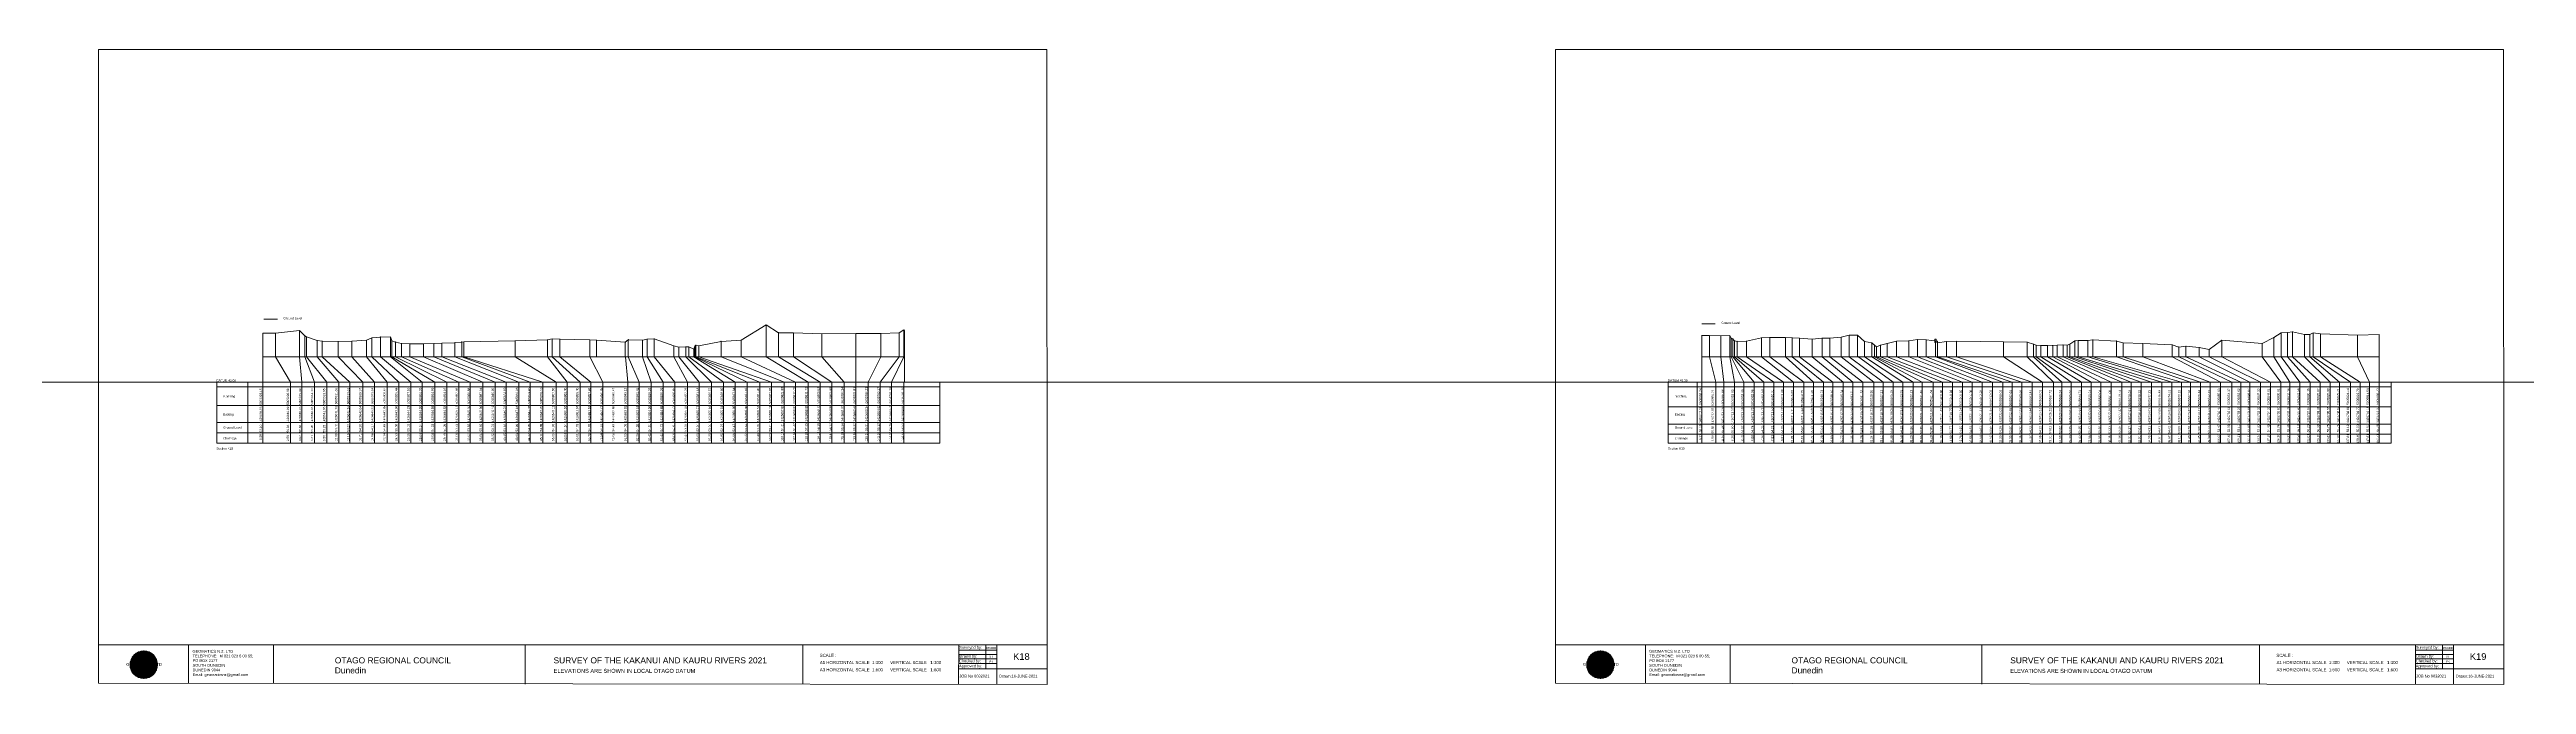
# Model space of a CAD drawing. Header units: millimetres. Extents: x -13804604 to 13046302109, y -19137686871 to 1424964600.
# Drawn here: x -1051725 to -492812, y 76790 to 220071 of the extents above; entities that cross this region are included whole.
import ezdxf

# ---------------------------------------------------------------- set-up
doc = ezdxf.new("R2010")
doc.units = ezdxf.units.MM
doc.header["$PDMODE"] = 35
doc.header["$PDSIZE"] = 20
doc.layers.get('0').update_dxf_attribs({"lineweight": 0})
doc.layers.add('Datum revision K8-21', color=7, linetype='Continuous', lineweight=0)
doc.layers.add('geo', color=7, linetype='Continuous', lineweight=0)
doc.styles.get("Standard").update_dxf_attribs({"font": 'arial.ttf'})

# ---------------------------------------------------------------- blocks, each defined once
blk = doc.blocks.new('Geomatics_Circle_SPT')
at = {"layer": 'geo', "color": 2, "linetype": 'Continuous', "lineweight": 0}
for p, q in [((0, 25.2), (-25.2, 0)), ((-24.7, 4.9), (-4.9, 24.7)), ((-24.7, -4.9), (4.9, 24.7)), ((4.9, -24.7), (-24.7, 4.9)), ((-24.7, 0), (0, -24.7)), ((-9.7, 23.3), (-23.3, 9.6)), ((9.7, 23.3), (-23.3, -9.7)), ((-23.3, 9.7), (9.7, -23.3)), ((-21, 14), (-14, 21)), ((-21, -14), (14, 21)), ((14, -21), (-21, 14)), ((0, 0), (-17.8, 17.8)), ((0, 0), (-17.8, -17.8)), ((-14, 21), (21, -14)), ((21, 14), (-14, -21)), ((23.3, -9.7), (-9.7, 23.3)), ((-9.7, -23.3), (23.3, 9.7)), ((-4.9, 24.7), (24.7, -4.9)), ((24.7, 4.9), (-4.9, -24.7)), ((25.2, 0), (0, 25.2)), ((0, 0), (17.8, 17.8)), ((0, 0), (17.8, -17.8)), ((0, -24.8), (25.2, 0)), ((4.9, 24.7), (24.7, 4.9)), ((23.3, 9.7), (9.7, 23.3)), ((14, 21), (21, 14)), ((17.8, 18.1), (17.8, 18.1)), ((-4.9, -24.7), (-24.7, -4.9)), ((-23.3, -9.7), (-9.7, -23.3)), ((-14, -21), (-21, -14)), ((-17.8, -17.8), (-17.8, -17.8)), ((24.7, -4.9), (4.9, -24.7)), ((4.9, -24.7), (4.9, -24.7)), ((9.7, -23.3), (23.3, -9.7)), ((21, -14), (14, -21)), ((18.1, -17.8), (18.1, -17.8))]:
    blk.add_line(p, q, dxfattribs=at)
at = {"layer": 'geo', "color": 1, "linetype": 'Continuous', "lineweight": 0}
for p, q in [((-25.2, 0), (9.7, 23.3)), ((-25.2, 0), (-9.6, 23.3)), ((-25.2, 0), (23.3, 9.7)), ((-25.2, 0), (-23.3, 9.7)), ((-23.3, -9.7), (-25.2, 0)), ((-9.6, -23.3), (-25.2, 0)), ((9.7, -23.3), (-25.2, 0)), ((-4.9, 24.8), (-24.7, -4.9)), ((4.9, 24.7), (-24.7, 4.9)), ((14, 21), (-24.7, -4.9)), ((-14, 21), (-24.7, 4.9)), ((21, 14), (-24.7, 4.9)), ((-21, 14), (-24.7, -4.9)), ((0, 0), (-24.7, 4.9)), ((-24.7, 4.9), (-21, -14)), ((-24.7, 4.9), (-4.9, -24.7)), ((-24.7, 4.9), (14, -21)), ((-24.7, 4.9), (-24.7, 4.9)), ((0, 0), (-24.7, -4.9)), ((-23.3, 9.7), (0, 25.2)), ((-23.3, -9.6), (0, 25.2)), ((-23.3, -9.6), (17.8, 17.8)), ((-23.3, 9.7), (-17.8, 17.9)), ((-23.3, -9.6), (-17.8, 17.9)), ((-23.3, 9.7), (17.8, 17.8)), ((-17.8, -17.8), (-23.3, 9.7)), ((0, -25.2), (-23.3, 9.7)), ((-23.3, 9.7), (17.8, -17.8)), ((-23.3, 9.7), (25.2, 0)), ((-23.3, 9.4), (-23.3, 9.4)), ((-23.3, -9.7), (25.2, 0)), ((4.9, 24.8), (-21, -14)), ((-4.9, 24.7), (-21, 14)), ((14, 21), (-21, 14)), ((-14, 21), (-21, -14)), ((0, 0), (-21, 14)), ((-21, 14), (-14, -21)), ((-21, 14), (4.9, -24.7)), ((-21, 14), (-21, 14)), ((24.7, 4.9), (-21, 14)), ((0, 0), (-21, -14)), ((-17.9, 17.6), (-17.9, 17.6)), ((-17.8, 17.8), (9.7, 23.3)), ((-17.8, 17.8), (-9.6, 23.3)), ((-17.8, -17.8), (9.7, 23.3)), ((-17.8, -17.8), (-9.7, 23.3)), ((-9.7, -23.3), (-17.8, 17.8)), ((-17.8, 17.8), (9.7, -23.3)), ((-17.8, 17.8), (23.3, -9.6)), ((-17.8, 17.8), (23.3, 9.7)), ((-17.8, -17.8), (23.3, 9.7)), ((4.9, 24.7), (-14, 21)), ((-4.9, 24.7), (-14, -20.9)), ((0, 0), (-14, 21)), ((-14, 21), (-4.9, -24.7)), ((-14, 21), (-14, 21)), ((24.7, -4.9), (-14, 21)), ((21, 14), (-14, 21)), ((-14, -21), (24.7, 4.9)), ((0, 0), (-14, -21)), ((-9.8, 23.1), (-9.8, 23.1)), ((-9.7, 23.3), (0, 25.2)), ((-9.7, 23.3), (0, -25.2)), ((-9.7, -23.3), (0, 25.2)), ((-9.6, 23.3), (17.8, -17.8)), ((-9.6, 23.3), (25.2, 0)), ((-9.6, 23.3), (17.8, 17.8)), ((-9.6, -23.3), (17.8, 17.9)), ((25.2, 0), (-9.6, -23.3)), ((0, 0), (-4.9, 24.7)), ((-4.9, 24.7), (-4.9, 24.7)), ((21, -14), (-4.9, 24.7)), ((24.8, 4.9), (-4.9, 24.7)), ((14, 21), (-4.9, 24.7)), ((-4.9, -24.7), (21, 14)), ((0, 0), (-4.9, -24.7)), ((-0.2, 25.1), (-0.2, 25.1)), ((0, 25.2), (9.7, -23.3)), ((0, 25.2), (23.3, -9.7)), ((0, 25.2), (23.3, 9.7)), ((0, 25.2), (9.7, 23.3)), ((0, 0), (4.9, 24.7)), ((0, -25.2), (9.7, 23.3)), ((0, 0), (14, 21)), ((0, 0), (21, 14)), ((23.3, 9.7), (0, -25.2)), ((0, 0), (24.8, 4.9)), ((0, 0), (4.9, -24.7)), ((0, 0), (14, -21)), ((0, 0), (21, -14)), ((0, 0), (24.8, -4.9)), ((21, 14), (4.9, 24.8)), ((14, -21), (4.9, 24.7)), ((24.7, -4.9), (4.9, 24.7)), ((4.9, 24.7), (4.9, 24.7)), ((4.9, -24.7), (14, 21)), ((4.9, -24.7), (24.7, 4.9)), ((9.4, 23.3), (9.4, 23.3)), ((9.7, 23.3), (17.8, -17.8)), ((9.7, 23.3), (25.2, 0)), ((9.7, 23.3), (17.8, 17.9)), ((17.8, 17.8), (9.7, -23.3)), ((25.2, 0), (9.7, -23.3)), ((21, -14), (14, 21)), ((24.7, 4.9), (14, 21)), ((14, 21), (14, 21)), ((14, -21), (21, 14)), ((17.6, 17.9), (17.6, 17.9)), ((17.8, 17.8), (23.3, -9.7)), ((17.8, 17.8), (23.3, 9.7)), ((23.3, 9.7), (17.8, -17.8)), ((24.7, -4.9), (21, 14)), ((21, 14), (21, 14)), ((21, -14), (24.7, 4.9)), ((23.1, 9.8), (23.1, 9.8)), ((23.3, 9.7), (25.2, 0)), ((25.2, 0), (23.3, -9.6)), ((24.7, 4.9), (24.7, 4.9)), ((25.1, 0.2), (25.1, 0.2)), ((-25.2, 0), (23.3, -9.7)), ((-25.1, -0.2), (-25.1, -0.2)), ((-24.7, -4.9), (-24.7, -4.9)), ((-24.7, -4.9), (-14, -21)), ((-24.7, -4.9), (4.9, -24.7)), ((-24.7, -4.9), (21, -14)), ((-17.8, -17.8), (-23.3, -9.7)), ((0, -25.2), (-23.3, -9.6)), ((17.8, -17.8), (-23.3, -9.6)), ((-23.1, -9.8), (-23.1, -9.8)), ((-21, -14), (24.7, -4.9)), ((-21, -14), (-21, -14)), ((-21, -14), (-4.9, -24.7)), ((-21, -14), (14, -21)), ((23.3, -9.7), (-17.8, -17.8)), ((-9.6, -23.3), (-17.8, -17.8)), ((9.7, -23.3), (-17.8, -17.8)), ((-17.6, -17.9), (-17.6, -17.9)), ((-14, -21), (21, -14)), ((-14, -21), (-14, -21)), ((-14, -21), (4.9, -24.7)), ((17.8, -17.8), (-9.7, -23.3)), ((0, -25.2), (-9.7, -23.3)), ((-9.4, -23.3), (-9.4, -23.3)), ((-4.9, -24.7), (24.7, -4.9)), ((-4.9, -24.7), (14, -21)), ((-4.9, -24.7), (-4.9, -24.7)), ((23.3, -9.6), (0, -25.2)), ((9.7, -23.3), (0, -25.2)), ((0.2, -25.1), (0.2, -25.1)), ((4.9, -24.7), (21, -14)), ((4.9, -24.7), (4.9, -24.7)), ((17.8, -17.8), (9.7, -23.3)), ((9.8, -23.1), (9.8, -23.1)), ((14, -21), (24.7, -4.9)), ((14, -21), (14, -21)), ((23.3, -9.6), (17.8, -17.8)), ((17.9, -17.6), (17.9, -17.6)), ((21, -14), (21, -14)), ((23.3, -9.4), (23.3, -9.4)), ((24.7, -4.9), (24.7, -4.9))]:
    blk.add_line(p, q, dxfattribs=at)
at = {"layer": 'geo', "color": 114, "linetype": 'Continuous', "lineweight": 0}
for p, q in [((17.9, 17.8), (-25.2, 0)), ((-24.7, 4.9), (14, 21)), ((-24.7, -4.9), (21, 14)), ((-14, -21), (-24.7, 4.9)), ((9.7, 23.3), (-23.3, 9.7)), ((0, 0), (-23.3, 9.7)), ((-23.3, 9.7), (-9.7, -23.3)), ((0, 0), (-23.3, -9.7)), ((-4.9, -24.7), (-21, 14)), ((-20.9, 14), (4.9, 24.7)), ((24.8, 4.9), (-20.9, -14)), ((0, 25.2), (-17.8, 17.8)), ((-17.8, 17.8), (0, -25.2)), ((-14, 21), (-4.9, 24.7)), ((4.9, -24.7), (-14, 21)), ((0, 0), (-9.7, 23.3)), ((0, 0), (-9.7, -23.3)), ((-4.9, 24.7), (14, -21)), ((17.8, -17.8), (0, 25.2)), ((0, 0), (9.7, 23.3)), ((0, 0), (23.3, 9.7)), ((0, 0), (9.7, -23.3)), ((0, 0), (23.3, -9.7)), ((4.9, 24.7), (21, -14)), ((23.3, -9.7), (9.7, 23.3)), ((14, 21), (24.7, -4.9)), ((25.2, 0), (17.8, 17.8)), ((21, 14), (24.7, 4.9)), ((-25.2, 0), (-17.8, -17.8)), ((-21, -14), (-24.7, -4.9)), ((-17.8, -17.8), (25.2, 0)), ((24.8, -4.9), (-14, -21)), ((-9.6, -23.3), (23.3, -9.7)), ((21, -14), (-4.9, -24.8)), ((0, -25.2), (17.9, -17.8)), ((14, -21), (4.9, -24.8))]:
    blk.add_line(p, q, dxfattribs=at)
at = {"layer": 'geo', "color": 250, "linetype": 'Continuous', "lineweight": 0}
for p, q in [((0, 0), (-25.2, 0)), ((24.7, 4.9), (-24.7, 4.9)), ((-24.7, 4.9), (-24.7, -4.9)), ((-23.3, 9.7), (23.3, 9.7)), ((-23.3, 9.7), (-23.3, 9.7)), ((-23.3, -9.7), (-23.3, 9.7)), ((21, 14), (-21, 14)), ((-21, 14), (-21, -14)), ((-17.8, 17.8), (17.8, 17.8)), ((-17.8, -17.8), (-17.8, 17.8)), ((-14, 21), (-14, 21)), ((14, 21), (-14, 21)), ((-14, 20.9), (-14, -21)), ((-9.7, 23.3), (9.7, 23.3)), ((-9.7, -23.3), (-9.7, 23.3)), ((-4.9, 24.7), (4.9, 24.7)), ((-4.9, 24.7), (-4.9, -24.7)), ((0, 0), (0, 25.2)), ((0, 0), (0, -25.2)), ((0, 0), (25.2, 0)), ((4.9, 24.7), (4.9, -24.7)), ((9.7, -23.3), (9.7, 23.3)), ((14, 21), (14, -21)), ((17.8, -17.8), (17.8, 17.8)), ((21, 14), (21, 14)), ((21, -14), (21, 14)), ((23.3, 9.7), (23.3, -9.7)), ((24.7, 4.9), (24.7, 4.9)), ((24.7, -4.9), (24.7, 4.9)), ((-24.7, -4.9), (24.7, -4.9)), ((23.3, -9.7), (-23.3, -9.7)), ((-21, -14), (21, -14)), ((17.8, -17.8), (-17.8, -17.8)), ((-14, -21), (14, -21)), ((9.7, -23.3), (-9.7, -23.3)), ((-4.9, -24.7), (4.9, -24.7))]:
    blk.add_line(p, q, dxfattribs=at)
blk = doc.blocks.new('GeomaticsNZ TITLE BLOCK')
at = {"color": 7, "linetype": 'Continuous', "lineweight": 0}
for p, q in [((0, 94.9), (0, 1579.2)), ((0, 1579.2), (2363.4, 1579.2)), ((2363.4, 1579.2), (2364, 94.9)), ((2364, 94.9), (0, 94.9)), ((0, 94.9), (0, 0)), ((15.9, 94.9), (2364, 94.9)), ((224.3, 95.2), (224.3, -0.3)), ((2364, 94.9), (382.6, 94.9)), ((435.8, 95.2), (435.8, -0.7)), ((1063.4, 94.9), (1063.4, -2.4)), ((1755.4, 94.9), (1755.4, -2.6)), ((2143.9, 94.9), (2143.7, -3)), ((2143.9, 81.9), (2238.6, 81.7)), ((2143.9, 71), (2238.6, 71)), ((2211.5, 94.9), (2211.5, 36.1)), ((2238.6, 94.8), (2238.6, -3.2)), ((2364, -3.5), (2364, 94.9)), ((0, 0), (2364, -3.5)), ((2143.6, 60.4), (2238.6, 60.4)), ((2143.8, 48.6), (2238.6, 48.6)), ((2143.8, 35.4), (2364, 35.3))]:
    blk.add_line(p, q, dxfattribs=at)
at = {"color": 7, "linetype": 'Continuous', "lineweight": 0, "xscale": 1.36, "yscale": 1.36, "zscale": 1.36}
blk.add_blockref('Geomatics_Circle_SPT', (112.4, 45.7), dxfattribs=at)
at = {"color": 7, "linetype": 'Continuous', "lineweight": 0}
for s, p in [('PK&RR', (2213.2, 84.8)), ('ST', (2220.3, 63.6)), ('PK', (2220.4, 50.6))]:
    blk.add_text(s, height=5, dxfattribs=at).set_placement(p)
at = {"color": 7, "linetype": 'Continuous', "lineweight": 0, "attachment_point": 1}
for s, width, heights, insert, char_height in [('{\\C256;GEOMATICS N.Z. LTD                   \\PTELEPHONE:  M 021 023 6 00 55;\\PPO BOX 2177\\PSOUTH DUNEDIN\\PDUNEDIN 9044\\PEmail: geomaticsnz@gmail.com}', 3535.727, [94.7], (234, 82.7), 7), ('{\\C256;OTAGO REGIONAL COUNCIL\\PDunedin}', 3535.727, [0], (588.6, 64), 15), ('{\\C256;SURVEY OF THE KAKANUI AND KAURU RIVERS 2021}', 3535.727, [0], (1133.8, 64), 15), ('{\\C256;Surveyed by:}', 3535.727, [0], (2144.7, 92.4), 7), ('{\\C256;Drawn by:}', 3535.727, [0], (2145.8, 70.4), 7), ('{\\C256;Geomatics N.Z. LTD                   }', 125.079, [15.8], (68.8, 49.9), 7), ('{\\C256;ELEVATIONS ARE SHOWN IN LOCAL OTAGO DATUM}', 3535.727, [0], (1134.1, 35.4), 10), ('{\\C256;Approved by:}', 3535.727, [0], (2144.7, 45.9), 7), ('{\\C256;Checked by:}', 3535.727, [0], (2144.7, 58.6), 7), ('{\\C256;JOB No 0032021}', 3535.727, [0], (2145.3, 20.8), 7), ('{\\C256;Drawn:16-JUNE-2021}', 3535.727, [0], (2244.7, 20.7), 7)]:
    blk.add_mtext_dynamic_manual_height_columns(s, width=width, gutter_width=159, heights=heights, dxfattribs=dict(at, insert=insert, char_height=char_height))

msp = doc.modelspace()

# ---------------------------------------------------------------- linework, layer by layer
at = {"color": 1, "linetype": 'Continuous', "lineweight": 0}
for p, q in [((-1003366.695, 159216.721), (-1000294.523, 159216.721)), ((-678919.664, 158153.7), (-675847.492, 158153.7))]:
    msp.add_line(p, q, dxfattribs=at)
at = {"color": 7, "linetype": 'Continuous', "lineweight": 0}
for p, q in [((-995311.214, 156632), (-995311.214, 150743.884)), ((-1003626.68, 156102), (-1003626.68, 131248.305)), ((-1000749.292, 156062), (-1000749.292, 150743.884)), ((-994129.209, 155452), (-994129.209, 150743.884)), ((-993771.542, 155232), (-993771.542, 150743.884)), ((-991302.173, 154402), (-991302.173, 150743.884)), ((-990180.954, 154272), (-990180.954, 150743.884)), ((-986629.156, 154182), (-986629.156, 150743.884)), ((-983477.363, 154272), (-983477.363, 150743.884)), ((-979001.503, 155002), (-979001.503, 150743.884)), ((-977076.093, 155193), (-977076.093, 150743.884)), ((-974794.591, 155243), (-974794.591, 150743.884)), ((-974493.824, 154333), (-974493.824, 150743.884)), ((-973633.419, 154063), (-973633.419, 150743.884)), ((-972280.706, 153743), (-972280.706, 150743.884)), ((-970413.046, 153653), (-970413.046, 150743.884)), ((-967322.068, 153653), (-967322.068, 150743.884)), ((-965017.787, 153703), (-965017.787, 150743.884)), ((-960245.627, 153903), (-960245.627, 150743.884)), ((-958712.576, 154053), (-958712.576, 150743.884)), ((-958221.784, 154093), (-958221.784, 150743.884)), ((-946682.611, 154304), (-946682.611, 150743.884)), ((-939397.515, 154544), (-939397.515, 150743.884)), ((-938323.206, 154784), (-938323.206, 150743.884)), ((-936545.709, 154704), (-936545.709, 150743.884)), ((-929797.818, 154534), (-929797.818, 150743.884)), ((-1003626.68, 150743.884), (-858809.461, 150743.884)), ((-979001.503, 149285.043), (-979001.503, 149113.884)), ((-1013999.52, 145000), (-850836.072, 145000)), ((-1013999.52, 145000), (-1013999.52, 131248.305)), ((-1013999.52, 143982.376), (-850836.072, 143982.376)), ((-1013999.52, 139745.785), (-850836.072, 139745.785)), ((-1006986.37, 145000), (-1006986.37, 131248.305)), ((-850836.072, 145000), (-850836.072, 131248.305)), ((-686473.214, 145000), (-523309.766, 145000)), ((-686473.214, 145000), (-686473.214, 131248.305)), ((-686473.214, 143982.376), (-523309.766, 143982.376)), ((-679912.102, 145000), (-679912.102, 131248.305)), ((-523309.766, 145000), (-523309.766, 131248.305)), ((-1013999.52, 135892.425), (-850836.072, 135892.425)), ((-686473.214, 139457.554), (-523309.766, 139457.554)), ((-686473.214, 135508.116), (-523309.766, 135508.116)), ((-1013999.52, 133595.271), (-850836.072, 133595.271)), ((-1013999.52, 131248.305), (-850836.072, 131248.305)), ((-1010818.356, 129878.784), (-1010818.356, 129878.784)), ((-686473.214, 133307.04), (-523309.766, 133307.04)), ((-686473.214, 131248.305), (-523309.766, 131248.305)), ((-683292.05, 129878.784), (-683292.05, 129878.784))]:
    msp.add_line(p, q, dxfattribs=at)
at = {"lineweight": 0}
for p, q in [((-890009.952, 157945), (-890009.952, 152591.629)), ((-921140.694, 154594), (-921140.694, 150743.884)), ((-917908.027, 154594), (-917908.027, 150743.884)), ((-916906.998, 154715), (-916906.998, 150743.884)), ((-915279.27, 154805), (-915279.27, 150743.884)), ((-910867.121, 153195), (-910867.121, 150743.884)), ((-909710.311, 152905), (-909710.311, 150743.884)), ((-908137.152, 153005), (-908137.152, 150743.884)), ((-907453.756, 152965), (-907453.756, 150743.884)), ((-906371.263, 152465), (-906371.263, 150743.884)), ((-906112.103, 153135), (-906112.103, 150743.884)), ((-905859.388, 153345), (-905859.388, 150743.884)), ((-905243.025, 153206), (-905243.025, 150743.884)), ((-900206.139, 154205), (-900206.139, 150743.884)), ((-895653.6, 154465), (-895653.6, 150743.884)), ((-887211.037, 156176), (-887211.037, 150743.884)), ((-883869.241, 156116), (-883869.241, 150743.884)), ((-877441.3, 155936), (-877441.3, 150743.884)), ((-869786.355, 155966), (-869786.355, 150743.884)), ((-864127.77, 156006), (-864127.77, 150743.884)), ((-860011.258, 156166), (-860011.258, 150743.884)), ((-995311.214, 150743.884), (-994820.567, 145000)), ((-994129.209, 150743.884), (-991931.601, 145000)), ((-993771.542, 150743.884), (-989189.531, 145000)), ((-991302.173, 150743.884), (-986447.461, 145000)), ((-990180.954, 150743.884), (-983999.181, 145000)), ((-986629.156, 150743.884), (-981061.248, 145000)), ((-983477.363, 150743.884), (-978417.112, 145000)), ((-979001.503, 150743.884), (-972932.972, 145000)), ((-977076.093, 150743.884), (-970190.901, 145000)), ((-974794.591, 150743.884), (-967646.115, 145000)), ((-974493.824, 150743.884), (-964810.504, 145000)), ((-973633.419, 150743.884), (-962048.457, 145000)), ((-972280.706, 150743.884), (-959354.259, 145000)), ((-970413.046, 150743.884), (-956777.42, 145000)), ((-967322.068, 150743.884), (-953959.224, 145000)), ((-965017.787, 150743.884), (-951182.313, 145000)), ((-960245.627, 150743.884), (-945805.738, 145000)), ((-958712.576, 150743.884), (-943294.698, 145000)), ((-958221.784, 150743.884), (-940401.006, 145000)), ((-946682.611, 150743.884), (-937436.134, 145000)), ((-939397.515, 150743.884), (-934894.813, 145000)), ((-938323.206, 150743.884), (-931968.45, 145000)), ((-936545.709, 150743.884), (-929581.154, 145000)), ((-929797.818, 150743.884), (-926847.312, 145000)), ((-921140.694, 150743.884), (-918664.711, 145000)), ((-917908.027, 150743.884), (-915946.994, 145000)), ((-916846.052, 150743.884), (-913291.995, 145000)), ((-915279.27, 150743.884), (-910602.531, 145000)), ((-910867.121, 150743.884), (-907799.34, 145000)), ((-909710.311, 150743.884), (-905120.34, 145000)), ((-908137.152, 150743.884), (-902370.38, 145000)), ((-907453.756, 150743.884), (-899673.638, 145000)), ((-906371.263, 150743.884), (-896976.902, 145000)), ((-906112.103, 150743.884), (-894275.291, 145000)), ((-905859.388, 150743.884), (-891465.406, 145000)), ((-905243.025, 150743.884), (-888798.071, 145000)), ((-900206.139, 150743.884), (-885993.24, 145000)), ((-895653.6, 150743.884), (-883385.163, 145000)), ((-887211.037, 150743.884), (-877842.59, 145000)), ((-883869.241, 150743.884), (-875187.895, 145000)), ((-877441.3, 150743.884), (-872437.293, 145000)), ((-869786.355, 150743.884), (-869786.355, 145000)), ((-864127.77, 150743.884), (-867011.888, 145000)), ((-860011.258, 150743.884), (-864304.069, 145000))]:
    msp.add_line(p, q, dxfattribs=at)
at = {"linetype": 'Continuous', "lineweight": 0}
for p, q in [((-858809.461, 156596), (-858809.461, 145000)), ((-1000749.292, 150743.884), (-997374.165, 145000)), ((-997374.165, 145000), (-997374.165, 131248.305)), ((-994820.567, 131248.305), (-994820.567, 145000)), ((-991931.601, 131248.305), (-991931.601, 145000)), ((-989189.531, 131248.305), (-989189.531, 145000)), ((-986447.461, 131248.305), (-986447.461, 145000)), ((-983999.181, 131248.305), (-983999.181, 145000)), ((-981061.248, 131248.305), (-981061.248, 145000)), ((-978417.112, 131248.305), (-978417.112, 145000)), ((-972932.972, 131248.305), (-972932.972, 145000)), ((-970190.901, 131248.305), (-970190.901, 145000)), ((-967646.115, 131248.305), (-967646.115, 145000)), ((-964810.504, 131248.305), (-964810.504, 145000)), ((-962048.457, 131248.305), (-962048.457, 145000)), ((-959354.259, 131248.305), (-959354.259, 145000)), ((-956777.42, 131248.305), (-956777.42, 145000)), ((-953959.224, 131248.305), (-953959.224, 145000)), ((-951182.313, 131248.305), (-951182.313, 145000)), ((-945805.738, 131248.305), (-945805.738, 145000)), ((-943294.698, 131248.305), (-943294.698, 145000)), ((-940401.006, 131248.305), (-940401.006, 145000)), ((-937436.134, 131248.305), (-937436.134, 145000)), ((-934894.813, 131248.305), (-934894.813, 145000)), ((-931968.45, 131248.305), (-931968.45, 145000)), ((-929581.154, 131248.305), (-929581.154, 145000)), ((-926847.312, 131248.305), (-926847.312, 145000)), ((-918664.711, 131248.305), (-918664.711, 145000)), ((-915946.994, 131248.305), (-915946.994, 145000)), ((-913291.995, 131248.305), (-913291.995, 145000)), ((-910602.531, 131248.305), (-910602.531, 145000)), ((-907799.34, 131248.305), (-907799.34, 145000)), ((-905120.34, 131248.305), (-905120.34, 145000)), ((-902370.38, 131248.305), (-902370.38, 145000)), ((-899673.638, 131248.305), (-899673.638, 145000)), ((-896976.902, 131248.305), (-896976.902, 145000)), ((-894275.291, 131248.305), (-894275.291, 145000)), ((-891465.406, 131248.305), (-891465.406, 145000)), ((-888798.071, 131248.305), (-888798.071, 145000)), ((-885993.24, 131248.305), (-885993.24, 145000)), ((-883385.163, 131248.305), (-883385.163, 145000)), ((-877842.59, 131248.305), (-877842.59, 145000)), ((-875187.895, 131248.305), (-875187.895, 145000)), ((-872437.293, 131248.305), (-872437.293, 145000)), ((-869764.25, 131248.305), (-869764.25, 145000)), ((-867011.888, 131248.305), (-867011.888, 145000)), ((-864304.069, 131248.305), (-864304.069, 145000)), ((-861740.667, 131248.305), (-861740.667, 145000)), ((-858959.701, 131248.305), (-858959.701, 145000))]:
    msp.add_line(p, q, dxfattribs=at)
at = {"color": 7, "lineweight": 0}
for p, q in [((-678924.852, 155554), (-678924.852, 131248.305)), ((-677177.599, 155504), (-677177.599, 150743.884)), ((-674606.679, 155464), (-674606.679, 150703.884)), ((-672552.59, 155504), (-672552.59, 150743.884)), ((-672306.163, 154924), (-672306.163, 150743.884)), ((-671864.616, 154744), (-671864.616, 150743.884)), ((-671514.081, 154334), (-671514.081, 150743.884)), ((-670949.373, 154214), (-670949.373, 150743.884)), ((-668845.198, 154254), (-668845.198, 150743.884)), ((-665461.04, 155024), (-665461.04, 150743.884)), ((-663569.022, 155065), (-663569.022, 150743.884)), ((-660004.256, 155095), (-660004.256, 150743.884)), ((-658472.622, 155005), (-658472.622, 150743.884)), ((-656869.519, 154945), (-656869.519, 150743.884)), ((-653988.609, 154745), (-653988.609, 150743.884)), ((-651742.943, 154955), (-651742.943, 150743.884)), ((-649990.196, 154905), (-649990.196, 150743.884)), ((-647417.953, 155175), (-647417.953, 150743.884)), ((-645643.851, 155504), (-645643.851, 150743.884)), ((-643765.997, 155605), (-643765.997, 150844.884)), ((-642161.897, 154185), (-642161.897, 150743.884)), ((-640551.089, 153855), (-640551.089, 150743.884)), ((-639895.025, 153345), (-639895.025, 150743.884)), ((-639469.698, 152955), (-639469.698, 150743.884)), ((-638598.461, 153335), (-638598.461, 150743.884)), ((-637060.523, 153765), (-637060.523, 150743.884)), ((-632196.846, 154326), (-632196.846, 150743.884)), ((-630254.223, 154626), (-630254.223, 150743.884)), ((-628236.402, 154546), (-628236.402, 150743.884)), ((-626155.499, 154286), (-626155.499, 150743.884)), ((-625727.34, 154286), (-625727.34, 150743.884)), ((-623694.114, 154196), (-623694.114, 150743.884)), ((-621431.197, 154226), (-621431.197, 150743.884)), ((-610804.611, 154116), (-610804.611, 150743.884)), ((-605439.805, 154007), (-605439.805, 150743.884)), ((-604062, 153617), (-604062, 150743.884)), ((-603458.658, 153347), (-603458.658, 150743.884)), ((-602358.147, 153247), (-602358.147, 150743.884)), ((-600876.129, 153267), (-600876.129, 150743.884)), ((-599706.444, 153257), (-599706.444, 150743.884)), ((-598697.113, 153327), (-598697.113, 150743.884)), ((-597375.807, 153447), (-597375.807, 150743.884)), ((-596449.532, 153367), (-596449.532, 150743.884)), ((-595844.497, 153607), (-595844.497, 150743.884)), ((-594702.533, 154307), (-594702.533, 150743.884)), ((-591780.117, 154417), (-591780.117, 150743.884)), ((-590642.49, 154587), (-590642.49, 150743.884)), ((-585355.148, 154287), (-585355.148, 150743.884)), ((-583807.732, 153857), (-583807.732, 150743.884)), ((-579368.558, 153717), (-579368.558, 150743.884)), ((-572758.277, 153468), (-572758.277, 150743.884)), ((-571273.552, 152928), (-571273.552, 150743.884)), ((-569647.452, 153108), (-569647.452, 150743.884)), ((-566631.448, 152828), (-566631.448, 150743.884)), ((-564416.323, 152403), (-564416.323, 150743.884)), ((-561568.061, 154494), (-561568.061, 150743.884)), ((-552451.336, 153744), (-552451.336, 150743.884)), ((-549783.07, 155054), (-549783.07, 150743.884)), ((-548174.889, 156129), (-548174.889, 150743.884)), ((-546748.829, 156199), (-546748.829, 150743.884)), ((-545604.52, 156389), (-545604.52, 150743.884)), ((-542884.158, 155749), (-542884.158, 150743.884)), ((-541708.775, 155749), (-541708.775, 150743.884)), ((-540945.28, 156119), (-540945.28, 150743.884)), ((-539308.131, 155899), (-539308.131, 150743.884)), ((-530945.809, 155609), (-530945.809, 150743.884)), ((-526048.617, 155779), (-526048.617, 131248.305)), ((-678924.852, 150743.884), (-526048.617, 150743.884)), ((-677177.599, 150743.884), (-675750.982, 145000)), ((-674606.679, 150743.884), (-673923.922, 145000)), ((-672552.59, 150743.884), (-671539.394, 145000)), ((-672306.163, 150743.884), (-669412.193, 145000)), ((-671864.616, 150743.884), (-667096.28, 145000)), ((-671514.081, 150743.884), (-664866.151, 145000)), ((-670949.373, 150743.884), (-662636.01, 145000)), ((-660435.496, 145000), (-668845.198, 150743.884)), ((-658196.928, 145000), (-665461.04, 150743.884)), ((-655878.89, 145000), (-663569.022, 150743.884)), ((-653653.581, 145000), (-660004.256, 150743.884)), ((-651449.327, 145000), (-658472.622, 150743.884)), ((-656869.519, 150743.884), (-649296.604, 145000)), ((-653988.609, 150743.884), (-646983.556, 145000)), ((-644789.501, 145000), (-651742.943, 150743.884)), ((-649990.196, 150743.884), (-642523.262, 145000)), ((-647417.953, 150743.884), (-640113.466, 145000)), ((-645643.851, 150743.884), (-637946.949, 145000)), ((-643765.997, 150844.884), (-635751.158, 145000)), ((-642161.897, 150743.884), (-633526.08, 145000)), ((-640551.089, 150743.884), (-631232.606, 145000)), ((-639895.025, 150743.884), (-629152.844, 145000)), ((-626711.394, 145000), (-639469.698, 150743.884)), ((-624563.819, 145000), (-638598.461, 150743.884)), ((-637060.523, 150743.884), (-622311.057, 145000)), ((-617860.464, 145000), (-632196.846, 150743.884)), ((-615593.739, 145000), (-630254.223, 150743.884)), ((-613268.124, 145000), (-628236.402, 150743.884)), ((-610971.954, 145000), (-626155.499, 150743.884)), ((-625727.34, 150743.884), (-608834.409, 145000)), ((-606683.738, 145000), (-623694.114, 150743.884)), ((-621431.197, 150743.884), (-604379.444, 145000)), ((-610804.611, 150743.884), (-601998.34, 145000)), ((-605439.805, 150743.884), (-599540.425, 145000)), ((-597658.593, 145000), (-604062, 150743.884)), ((-603458.658, 150743.884), (-595584.72, 145000)), ((-602358.147, 150743.884), (-593230.268, 145000)), ((-600876.129, 150743.884), (-591019.384, 145000)), ((-588819.149, 145000), (-599706.444, 150743.884)), ((-586533.373, 145000), (-598697.113, 150743.884)), ((-597375.807, 150743.884), (-584122.812, 145000)), ((-582043.245, 145000), (-596449.532, 150743.884)), ((-579742.813, 145000), (-595844.497, 150743.884)), ((-577419.238, 145000), (-594702.533, 150743.884)), ((-572827.081, 145000), (-591780.117, 150743.884)), ((-590642.49, 149838.592), (-590642.49, 149826.884)), ((-585355.148, 150743.884), (-568588.744, 145000)), ((-583807.732, 150743.884), (-566334.039, 145000)), ((-579368.558, 150743.884), (-564167.814, 145000)), ((-572758.277, 150743.884), (-561825.892, 145000)), ((-569647.452, 150743.884), (-557258.322, 145000)), ((-566631.448, 150743.884), (-555204.023, 145000)), ((-564416.323, 150743.884), (-552820.029, 145000)), ((-561568.061, 150743.884), (-550537.47, 145000)), ((-549783.07, 150743.884), (-546200.613, 145000)), ((-548174.889, 150743.884), (-543968.784, 145000)), ((-546748.829, 150743.884), (-541610.142, 145000)), ((-545604.52, 150743.884), (-539352.949, 145000)), ((-542884.158, 150743.884), (-537121.12, 145000)), ((-541708.775, 150743.884), (-534997.525, 145000)), ((-540945.28, 150743.884), (-532485.226, 145000)), ((-539308.131, 150743.884), (-530369.597, 145000)), ((-530945.809, 150743.884), (-528253.968, 145000)), ((-678924.852, 145000), (-526048.617, 145000)), ((-675750.982, 131248.305), (-675750.982, 145000)), ((-673923.922, 131248.305), (-673923.922, 145000)), ((-671539.394, 131248.305), (-671539.394, 145000)), ((-669412.193, 131248.305), (-669412.193, 145000)), ((-667096.28, 131248.305), (-667096.28, 145000)), ((-664866.151, 131248.305), (-664866.151, 145000)), ((-662636.01, 131248.305), (-662636.01, 145000)), ((-660435.496, 131248.305), (-660435.496, 145000)), ((-658196.928, 131248.305), (-658196.928, 145000)), ((-655878.89, 131248.305), (-655878.89, 145000)), ((-653653.581, 131248.305), (-653653.581, 145000)), ((-651449.327, 131248.305), (-651449.327, 145000)), ((-649296.604, 131248.305), (-649296.604, 145000)), ((-646983.556, 131248.305), (-646983.556, 145000)), ((-644789.501, 131248.305), (-644789.501, 145000)), ((-642523.262, 131248.305), (-642523.262, 145000)), ((-640113.466, 131248.305), (-640113.466, 145000)), ((-637946.949, 131248.305), (-637946.949, 145000)), ((-635751.158, 131248.305), (-635751.158, 145000)), ((-633526.08, 131248.305), (-633526.08, 145000)), ((-631232.606, 131248.305), (-631232.606, 145000)), ((-629152.844, 131248.305), (-629152.844, 145000)), ((-626711.394, 131248.305), (-626711.394, 145000)), ((-624563.819, 131248.305), (-624563.819, 145000)), ((-622311.057, 131248.305), (-622311.057, 145000)), ((-617860.464, 131248.305), (-617860.464, 145000)), ((-615593.739, 131248.305), (-615593.739, 145000)), ((-613268.124, 131248.305), (-613268.124, 145000)), ((-610971.954, 131248.305), (-610971.954, 145000)), ((-608834.409, 131248.305), (-608834.409, 145000)), ((-606683.738, 131248.305), (-606683.738, 145000)), ((-604379.444, 131248.305), (-604379.444, 145000)), ((-601998.34, 131248.305), (-601998.34, 145000)), ((-599540.425, 131248.305), (-599540.425, 145000)), ((-597658.593, 131248.305), (-597658.593, 145000)), ((-595584.72, 131248.305), (-595584.72, 145000)), ((-593230.268, 131248.305), (-593230.268, 145000)), ((-591019.384, 131248.305), (-591019.384, 145000)), ((-588819.149, 131248.305), (-588819.149, 145000)), ((-586533.373, 131248.305), (-586533.373, 145000)), ((-584122.812, 131248.305), (-584122.812, 145000)), ((-582043.245, 131248.305), (-582043.245, 145000)), ((-579742.813, 131248.305), (-579742.813, 145000)), ((-577419.238, 131248.305), (-577419.238, 145000)), ((-572827.081, 131248.305), (-572827.081, 145000)), ((-570627.222, 131248.305), (-570627.222, 145000)), ((-568588.744, 131248.305), (-568588.744, 145000)), ((-566334.039, 131248.305), (-566334.039, 145000)), ((-564167.814, 131248.305), (-564167.814, 145000)), ((-561825.892, 131248.305), (-561825.892, 145000)), ((-557258.322, 131248.305), (-557258.322, 145000)), ((-555204.023, 131248.305), (-555204.023, 145000)), ((-552820.029, 131248.305), (-552820.029, 145000)), ((-550537.47, 131248.305), (-550537.47, 145000)), ((-546200.613, 131248.305), (-546200.613, 145000)), ((-543968.784, 131248.305), (-543968.784, 145000)), ((-541610.142, 131248.305), (-541610.142, 145000)), ((-539352.949, 131248.305), (-539352.949, 145000)), ((-537121.12, 131248.305), (-537121.12, 145000)), ((-534997.525, 131248.305), (-534997.525, 145000)), ((-532485.226, 131248.305), (-532485.226, 145000)), ((-530369.597, 131248.305), (-530369.597, 145000)), ((-528253.968, 131248.305), (-528253.968, 145000)), ((-679052.478, 131248.305), (-526048.617, 131248.305))]:
    msp.add_line(p, q, dxfattribs=at)
at = {"color": 1, "linetype": 'Continuous', "lineweight": 0}
msp.add_lwpolyline([(-858809.461, 156596), (-858962.481, 156786), (-860011.258, 156166), (-864127.77, 156006), (-869786.355, 155966), (-877441.3, 155936), (-883869.241, 156116), (-887211.037, 156176), (-890009.952, 157945), (-895653.6, 154465), (-900206.139, 154205), (-905243.025, 153206), (-905859.388, 153345), (-906112.103, 153135), (-906371.263, 152465), (-907453.756, 152965), (-908137.152, 153005), (-909710.311, 152905), (-910867.121, 153195), (-915279.27, 154805), (-916906.998, 154715), (-917908.027, 154505), (-921140.694, 154594), (-921809.493, 154004), (-928272.986, 154454), (-929797.818, 154534), (-936545.709, 154704), (-938323.206, 154784), (-939397.515, 154544), (-946682.611, 154304), (-958221.784, 154093), (-958712.576, 154053), (-960245.627, 153903), (-963189.565, 153823), (-965017.787, 153703), (-967322.068, 153653), (-970413.046, 153653), (-972280.706, 153743), (-973633.419, 154063), (-974493.824, 154333), (-974794.591, 155243), (-977076.093, 155193), (-979001.503, 155002), (-980196.499, 154492), (-983477.363, 154272), (-986629.156, 154182), (-990180.954, 154272), (-991302.173, 154402), (-993771.542, 155232), (-994129.209, 155452), (-995311.214, 156632), (-1000749.292, 156062), (-1003626.68, 156102)], dxfattribs=at)
at = {"color": 7, "linetype": 'Continuous', "lineweight": 0}
for points in [[(-890009.952, 157945), (-890009.952, 150743.884), (-880552.822, 145000), (-880552.822, 131248.305)], [(-980196.915, 154491.972), (-980192.052, 150743.884), (-975504.51, 145000), (-975504.51, 131248.305)], [(-963189.565, 153823), (-963189.565, 150743.884), (-948717.866, 145000), (-948717.866, 131248.305)], [(-921809.493, 154004), (-921809.493, 150743.884)], [(-921766.988, 150743.884), (-921259.637, 145000), (-921259.637, 131248.305)]]:
    msp.add_lwpolyline(points, dxfattribs=at)
at = {"linetype": 'Continuous', "lineweight": 0}
msp.add_lwpolyline([(-858962.481, 156786), (-858962.481, 150743.884), (-861740.667, 145000)], dxfattribs=at)
at = {"lineweight": 0}
msp.add_lwpolyline([(-928272.986, 154454), (-928272.986, 150743.884)], dxfattribs=at)
at = {"color": 1, "lineweight": 0}
msp.add_lwpolyline([(-526048.617, 155779), (-530945.809, 155609), (-539308.131, 155899), (-540945.28, 156119), (-541708.775, 155749), (-542884.158, 155749), (-545604.52, 156389), (-546748.829, 156199), (-548174.889, 156129), (-549783.07, 155054), (-552451.336, 153744), (-561568.061, 154494), (-564416.323, 152403), (-566631.448, 152828), (-569647.452, 153108), (-571273.552, 152928), (-572758.277, 153468), (-579368.558, 153717), (-583807.732, 153857), (-585355.148, 154287), (-590642.49, 154587), (-591780.117, 154417), (-593945.153, 154417), (-594702.533, 154307), (-595844.497, 153607), (-596449.532, 153367), (-597375.807, 153447), (-598697.113, 153327), (-600876.129, 153267), (-602358.147, 153247), (-603458.658, 153347), (-604062, 153617), (-605439.805, 154007), (-621431.197, 154226), (-623694.114, 154196), (-625727.34, 153896), (-625727.34, 154286), (-628236.402, 154546), (-630254.223, 154626), (-632196.846, 154326), (-634975.904, 154246), (-637060.523, 153765), (-638598.461, 153335), (-639469.698, 152955), (-639895.025, 153345), (-640551.089, 153855), (-642161.897, 154185), (-643765.997, 155605), (-645643.851, 155585), (-647417.953, 155175), (-649990.196, 154905), (-651742.943, 154955), (-653988.609, 154745), (-656869.519, 154945), (-658472.622, 155005), (-660004.256, 155095), (-663569.022, 155065), (-665461.04, 155024), (-668845.198, 154254), (-670949.373, 154214), (-671514.081, 154334), (-671864.616, 154744), (-672306.163, 154924), (-672552.59, 155504), (-674606.679, 155464), (-677177.599, 155504), (-678924.852, 155554)], dxfattribs=at)
at = {"color": 7, "lineweight": 0}
for points in [[(-634975.904, 154246), (-634975.904, 150743.884), (-620092.046, 145000), (-620092.046, 131248.305)], [(-593945.153, 154407), (-593945.153, 150743.884), (-575125.436, 145000), (-575125.436, 131248.305)], [(-590642.49, 150743.884), (-570627.222, 145000)], [(-571273.552, 150743.884), (-559296.545, 145000), (-559296.545, 131248.305)], [(-552451.336, 150743.884), (-548269.98, 145000), (-548269.98, 131248.305)]]:
    msp.add_lwpolyline(points, dxfattribs=at)
msp.add_lwpolyline([(-626347.149, 154716.759), (-626035.274, 154716.759), (-626035.274, 153972.93), (-626347.149, 153972.93)], close=True)
at = {"lineweight": 0}
for p in [(-995311.214, 156632), (-890009.952, 157945), (-858962.481, 156786), (-858809.461, 156596), (-1003626.68, 155913.648), (-1000749.292, 156062), (-994129.209, 155452), (-993771.542, 155232), (-991302.173, 154402), (-990180.954, 154272), (-986629.156, 154182), (-983477.363, 154272), (-980196.499, 154492), (-979001.503, 155002), (-977076.093, 155193), (-974794.591, 155243), (-974493.824, 154333), (-973633.419, 154063), (-972280.706, 153743), (-970413.046, 153653), (-967322.068, 153653), (-965017.787, 153703), (-963189.565, 153823), (-960245.627, 153903), (-958712.576, 154053), (-958221.784, 154093), (-946682.611, 154304), (-939397.515, 154544), (-938323.206, 154784), (-936545.709, 154704), (-929797.818, 154534), (-928272.986, 154454), (-921809.493, 154004), (-921140.694, 154594), (-917908.027, 154505), (-916906.998, 154715), (-915279.27, 154805), (-910867.121, 153195), (-909710.311, 152905), (-908137.152, 153005), (-907453.756, 152965), (-906371.263, 152465), (-906112.103, 153135), (-905859.388, 153345), (-905243.025, 153206), (-900206.139, 154205), (-895653.6, 154465), (-887211.037, 156176), (-883869.241, 156116), (-877441.3, 155936), (-869786.355, 155966), (-864127.77, 156006), (-860011.258, 156166)]:
    msp.add_point(p, dxfattribs=at)
at = {"color": 7, "lineweight": 0}
for p in [(-678924.852, 155554), (-677177.599, 155504), (-674606.679, 155464), (-672552.59, 155504), (-672306.163, 154924), (-671864.616, 154744), (-671514.081, 154334), (-670949.373, 154214), (-668845.198, 154254), (-665461.04, 155024), (-663569.022, 155065), (-660004.256, 155095), (-658472.622, 155005), (-656869.519, 154945), (-653988.609, 154745), (-651742.943, 154955), (-649990.196, 154905), (-647417.953, 155175), (-645643.851, 155585), (-643765.997, 155605), (-642161.897, 154185), (-640551.089, 153855), (-639895.025, 153345), (-639469.698, 152955), (-638598.461, 153335), (-637060.523, 153765), (-634975.904, 154246), (-632196.846, 154326), (-630254.223, 154626), (-628236.402, 154546), (-626155.499, 154286), (-625727.34, 153896), (-623694.114, 154196), (-621431.197, 154226), (-610804.611, 154116), (-605439.805, 154007), (-604062, 153617), (-603458.658, 153347), (-602358.147, 153247), (-600876.129, 153267), (-599706.444, 153257), (-598697.113, 153327), (-597375.807, 153447), (-596449.532, 153367), (-595844.497, 153607), (-594702.533, 154307), (-593945.153, 154407), (-591780.117, 154417), (-590642.49, 154587), (-585355.148, 154287), (-583807.732, 153857), (-579368.558, 153717), (-572758.277, 153468), (-571273.552, 152928), (-569647.452, 153108), (-566631.448, 152828), (-564416.323, 152403), (-561568.061, 154494), (-552451.336, 153744), (-549783.07, 155054), (-548174.889, 156129), (-546748.829, 156199), (-545604.52, 156389), (-542884.158, 155749), (-541708.775, 155749), (-540945.28, 156119), (-539308.131, 155899), (-530945.809, 155609), (-526048.617, 155779)]:
    msp.add_point(p, dxfattribs=at)
at = {"linetype": 'Continuous', "lineweight": 0}
msp.add_point((-1013999.52, 145000), dxfattribs=at)
at = {"color": 7, "linetype": 'Continuous', "lineweight": 0}
msp.add_point((-686473.214, 145000), dxfattribs=at)
at = {"layer": 'Datum revision K8-21', "color": 32, "true_color": 0xcd6928}
msp.add_line((1032674.235, 145000), (-4747632.073, 145000), dxfattribs=at)

# ---------------------------------------------------------------- block references
at = {"color": 7, "linetype": 'Continuous', "lineweight": 0, "xscale": 90.52460151977424, "yscale": 90.52460151977424, "zscale": 90.52460151977424}
for p in [(-1040640.124, 77111.142), (-711941.235, 77111.142)]:
    msp.add_blockref('GeomaticsNZ TITLE BLOCK', p, dxfattribs=at)

# ---------------------------------------------------------------- texts
at = {"color": 7, "linetype": 'Continuous', "lineweight": 0}
for s, height, p in [('Ground Level', 500, (-998935.75, 159194.517)), ('Ground Level', 500, (-674488.719, 158131.496)), ('DATUM 45.00', 500, (-1014070.266, 145146.766)), ('DATUM 45.00', 500, (-686543.961, 145146.766)), ('Northing', 500, (-1012473.261, 141560.657)), ('Northing', 500, (-684946.955, 141560.657)), ('Ground Level', 500, (-1012527.989, 134533.521)), ('Easting', 500, (-1012546.065, 137481.59)), ('Ground Level', 500, (-685001.683, 134533.521)), ('Easting', 500, (-685019.76, 137481.59)), ('Section K18', 500, (-1014070.278, 129797.682)), ('Chainage', 500, (-1012525.601, 132077.102)), ('Section K19', 500, (-686543.972, 129797.682)), ('Chainage', 500, (-684999.296, 132077.102)), ('K18', 1500, (-834281.798, 82342.561)), ('K19', 1500, (-505582.91, 82342.561)), ('A1 HORIZONTAL SCALE  1:300      VERTICAL SCALE   1:300 ', 700, (-877908.321, 81385.259)), ('A3 HORIZONTAL SCALE  1:600      VERTICAL SCALE   1:600', 700, (-877908.321, 79767.58)), ('SCALE :  ', 700, (-877940.722, 83002.938)), ('A1 HORIZONTAL SCALE  1:300      VERTICAL SCALE   1:300 ', 700, (-549209.432, 81385.259)), ('A3 HORIZONTAL SCALE  1:600      VERTICAL SCALE   1:600', 700, (-549209.432, 79767.58)), ('SCALE :  ', 700, (-549241.833, 83002.938))]:
    msp.add_text(s, height=height, dxfattribs=at).set_placement(p)
for s, p in [('-0.29  56.10  1426639.63  5005923.15', (-1003820.051, 131691.989)), ('2.59   56.06  1426640.09  5005920.86', (-997685.067, 131725.943)), ('8.02   56.63  1426640.95  5005915.49', (-994965.455, 131718.099)), ('9.21   55.45  1426640.98  5005914.30', (-992245.501, 131717.417)), ('9.56   55.23  1426641.06  5005913.95', (-989525.548, 131717.417)), ('12.03  54.40  1426641.70  5005911.55', (-986805.594, 131670.35)), ('13.16  54.27  1426642.25  5005910.51', (-984085.64, 131670.35)), ('16.71  54.18  1426642.64  5005906.97', (-981365.687, 131670.35)), ('19.86  54.27  1426643.32  5005903.89', (-978646.074, 131670.35)), ('23.14  54.49  1426643.95  5005900.67', (-975926.121, 131725.943)), ('24.33  55.00  1426643.86  5005899.44', (-973206.167, 131725.943)), ('26.26  55.19  1426644.23  5005897.55', (-970486.213, 131725.943)), ('28.54  55.24  1426644.55  5005895.29', (-967766.26, 131725.943)), ('28.84  54.33  1426644.58  5005894.99', (-965046.647, 131725.943)), ('29.70  54.06  1426644.83  5005894.16', (-962326.694, 131725.943)), ('31.06  53.74  1426645.41  5005892.89', (-959606.74, 131717.076)), ('32.92  53.65  1426645.34  5005890.98', (-956886.786, 131717.076)), ('36.01  53.65  1426645.90  5005887.94', (-954166.833, 131717.076)), ('38.32  53.70  1426646.41  5005885.69', (-951446.879, 131717.076)), ('40.15  53.82  1426646.73  5005883.89', (-948726.926, 131737.54)), ('43.09  53.90  1426647.18  5005880.98', (-946006.972, 131737.54)), ('44.62  54.05  1426647.33  5005879.45', (-943287.018, 131737.54)), ('45.11  54.09  1426647.20  5005878.93', (-940567.065, 131737.54)), ('56.65  54.30  1426649.11  5005867.55', (-937847.111, 131717.417)), ('63.94  54.54  1426650.52  5005860.40', (-935127.157, 131720.145)), ('65.01  54.78  1426651.04  5005859.40', (-932407.204, 131720.145)), ('66.79  54.70  1426651.52  5005857.68', (-929687.591, 131720.145)), ('73.54  54.53  1426652.21  5005850.95', (-926967.979, 131713.324)), ('75.06  54.45  1426652.60  5005849.47', (-924248.025, 131713.324)), ('81.53  54.00  1426653.81  5005843.12', (-921528.413, 131718.099)), ('82.20  54.59  1426653.63  5005842.41', (-918808.459, 131718.099)), ('85.43  54.51  1426654.50  5005839.28', (-916088.505, 131718.099)), ('86.43  54.72  1426654.65  5005838.29', (-913368.552, 131718.099)), ('88.06  54.81  1426654.72  5005836.65', (-910648.598, 131718.099)), ('92.47  53.20  1426655.40  5005832.29', (-907928.645, 131717.417)), ('93.63  52.91  1426655.77  5005831.18', (-905208.691, 131717.417)), ('95.20  53.01  1426655.69  5005829.57', (-902488.737, 131717.417)), ('95.88  52.97  1426655.53  5005828.85', (-899768.784, 131717.417)), ('96.96  52.47  1426656.05  5005827.84', (-897048.83, 131717.417)), ('97.22  53.14  1426656.30  5005827.62', (-894329.217, 131717.417)), ('97.48  53.35  1426656.51  5005827.40', (-891609.264, 131717.417)), ('98.09  53.21  1426658.13  5005827.07', (-888889.31, 131717.417)), ('103.13 54.21  1426657.83  5005821.89', (-886169.357, 131670.35)), ('107.68 54.47  1426658.87  5005817.45', (-883449.403, 131670.35)), ('113.33 57.95  1426658.85  5005811.72', (-880729.79, 131670.35)), ('116.13 56.18  1426659.72  5005809.03', (-878009.837, 131670.35)), ('119.47 56.12  1426659.96  5005805.68', (-875289.883, 131670.35)), ('125.89 55.94  1426661.02  5005799.34', (-872570.271, 131670.35)), ('133.55 55.97  1426662.40  5005791.81', (-869850.317, 131670.35)), ('139.21 56.01  1426663.34  5005786.23', (-867130.363, 131670.35)), ('143.32 56.17  1426664.02  5005782.17', (-864410.41, 131670.35)), ('144.37 56.79  1426664.45  5005781.18', (-861690.456, 131670.35)), ('144.53 56.60  1426664.88  5005781.10', (-858970.503, 131670.35))]:
    msp.add_text(s, height=500, rotation=90, dxfattribs=at).set_placement(p)
at = {"color": 7, "lineweight": 0}
for s, p in [('-0.17  55.55  1426712.28  5005959.74', (-678950.182, 131711.269)), ('1.58  55.50  1426712.87  5005958.21', (-676183.506, 131657.381)), ('4.15  55.46  1426713.25  5005955.66', (-673944.208, 131724.57)), ('6.20  55.50  1426713.57  5005953.63', (-671704.568, 131707.176)), ('6.45  54.92  1426713.68  5005953.40', (-669464.928, 131707.176)), ('6.89  54.74  1426713.73  5005952.96', (-667225.288, 131707.176)), ('7.24  54.33  1426713.71  5005952.60', (-664985.648, 131700.355)), ('7.81  54.21  1426713.60  5005952.01', (-662746.008, 131700.355)), ('9.91  54.25  1426714.22  5005949.98', (-660506.369, 131704.448)), ('13.29  55.02  1426714.71  5005946.63', (-658267.07, 131172.248)), ('15.19  55.07  1426714.94  5005944.75', (-656027.43, 131172.248)), ('18.75  55.10  1426715.68  5005941.26', (-653788.131, 131172.248)), ('20.28  55.01  1426715.82  5005939.73', (-651548.832, 131227.841)), ('21.89  54.95  1426716.15  5005938.16', (-649309.193, 131227.841)), ('24.77  54.75  1426717.76  5005935.54', (-647069.553, 131227.841)), ('27.01  54.96  1426717.58  5005933.21', (-644829.913, 131227.841)), ('28.76  54.91  1426718.07  5005931.52', (-642590.273, 131227.841)), ('31.34  55.18  1426718.33  5005928.95', (-640350.633, 131218.974)), ('33.11  55.59  1426718.78  5005927.23', (-638110.993, 131218.974)), ('34.99  55.61  1426719.00  5005925.36', (-635871.354, 131218.974)), ('36.59  54.19  1426719.93  5005923.91', (-633631.714, 131218.974)), ('38.20  53.86  1426720.00  5005922.28', (-631392.074, 131218.974)), ('38.86  53.35  1426721.12  5005921.85', (-629152.434, 131218.974)), ('39.28  52.96  1426721.66  5005921.54', (-626912.794, 131218.974)), ('40.16  53.34  1426721.81  5005920.68', (-624673.154, 131239.438)), ('41.69  53.77  1426719.75  5005918.68', (-622433.515, 131239.438)), ('43.78  54.25  1426720.24  5005916.65', (-620193.875, 131239.438)), ('46.56  54.33  1426721.19  5005914.00', (-617954.235, 131239.438)), ('48.50  54.63  1426721.17  5005912.02', (-615714.595, 131239.438)), ('50.52  54.55  1426721.45  5005910.02', (-613474.955, 131219.315)), ('52.60  54.29  1426722.08  5005908.02', (-611235.656, 131219.315)), ('53.03  53.90  1426722.48  5005907.66', (-608996.358, 131219.315)), ('55.06  54.20  1426722.95  5005905.68', (-606756.718, 131219.315)), ('57.32  54.23  1426723.44  5005903.47', (-604517.419, 131219.315)), ('67.95  54.12  1426725.32  5005893.01', (-602277.779, 131222.043)), ('73.31  54.01  1426726.22  5005887.72', (-600038.139, 131215.222)), ('74.69  53.62  1426726.60  5005886.39', (-597798.5, 131215.222)), ('75.30  53.35  1426726.83  5005885.82', (-595558.86, 131215.222)), ('76.40  53.25  1426726.99  5005884.73', (-593319.22, 131215.222)), ('77.88  53.27  1426727.09  5005883.24', (-591079.58, 131215.222)), ('79.05  53.26  1426727.04  5005882.04', (-588839.94, 131215.222)), ('80.06  53.33  1426727.29  5005881.06', (-586600.3, 131219.997)), ('81.38  53.45  1426727.42  5005879.74', (-584360.661, 131219.997)), ('82.31  53.37  1426727.91  5005878.89', (-582121.021, 131219.997)), ('82.91  53.61  1426728.15  5005878.32', (-579881.381, 131219.997)), ('84.05  54.31  1426728.63  5005877.25', (-577641.741, 131219.997)), ('84.81  54.41  1426728.69  5005876.49', (-575402.101, 131219.997)), ('86.97  54.42  1426728.82  5005874.31', (-573162.802, 131219.997)), ('88.11  54.59  1426729.02  5005873.19', (-570923.163, 131219.997)), ('93.40  54.29  1426729.82  5005867.96', (-568683.523, 131219.315)), ('94.95  53.86  1426730.11  5005866.44', (-566443.883, 131219.315)), ('99.39  53.72  1426731.05  5005862.10', (-564204.243, 131219.315)), ('106.00  53.47  1426732.41  5005855.63', (-561964.603, 131172.248)), ('107.48  52.93  1426732.68  5005854.17', (-559724.963, 131172.248)), ('109.11  53.11  1426733.23  5005852.62', (-557485.324, 131172.248)), ('112.12  52.83  1426733.86  5005849.67', (-555245.684, 131172.248)), ('114.34  52.40  1426733.33  5005847.32', (-553006.044, 131172.248)), ('117.19  54.49  1426734.33  5005844.61', (-550766.404, 131172.248)), ('126.30  53.74  1426735.81  5005835.61', (-548526.764, 131172.248)), ('128.97  55.05  1426737.20  5005833.16', (-546287.124, 131172.248)), ('130.58  56.13  1426737.42  5005831.56', (-544047.485, 131172.248)), ('132.01  56.20  1426737.64  5005830.15', (-541807.845, 131172.248)), ('133.15  56.39  1426738.08  5005829.07', (-539568.205, 131172.248)), ('135.87  55.75  1426738.55  5005826.39', (-537328.565, 131172.248)), ('137.05  55.75  1426738.64  5005825.21', (-535088.925, 131172.248)), ('137.81  56.12  1426738.68  5005824.44', (-532849.285, 131172.248)), ('139.45  55.90  1426738.77  5005822.79', (-530609.646, 131172.248)), ('147.81  55.61  1426740.15  5005814.54', (-528370.006, 131172.248)), ('152.71  55.78  1426741.07  5005809.73', (-526130.707, 131172.248))]:
    msp.add_text(s, height=500, rotation=90, dxfattribs=at).set_placement(p)

doc.saveas('drawing.dxf')
